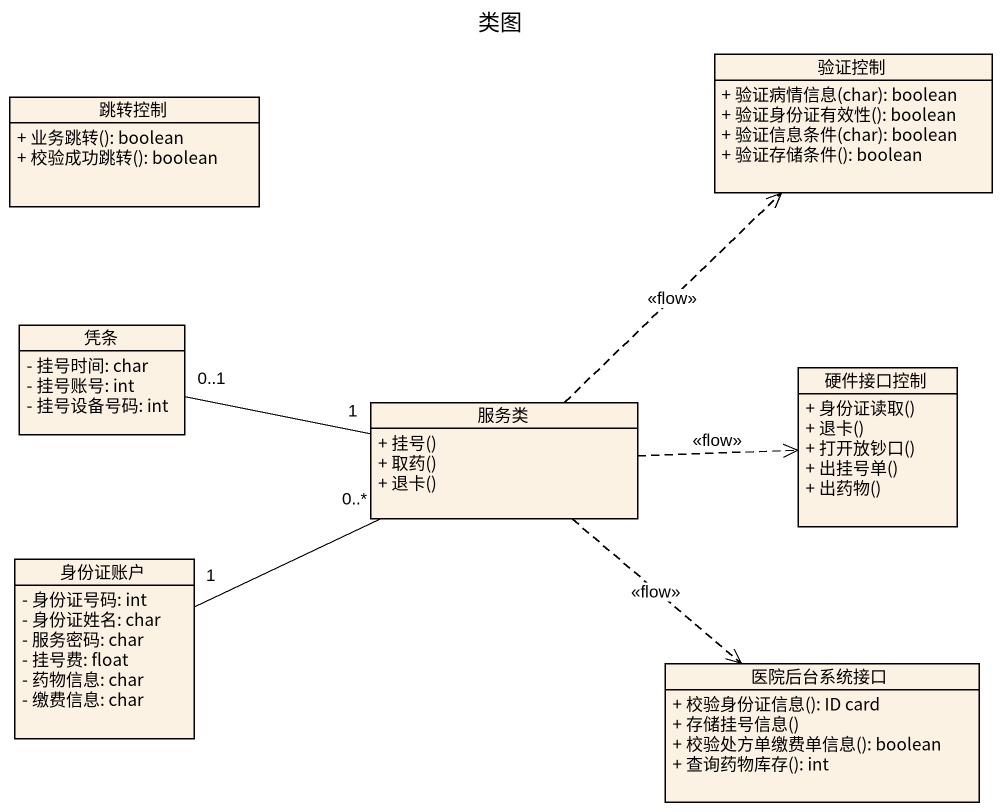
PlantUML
@startuml
title 类图
hide circle
hide empty members
skinparam classAttributeIconSize 0
class 验证控制 {
  + 验证病情信息(char): boolean
  + 验证身份证有效性(): boolean
  + 验证信息条件(char): boolean
  + 验证存储条件(): boolean
}
class 跳转控制 {
  + 业务跳转(): boolean
  + 校验成功跳转(): boolean
}
class 凭条 {
  - 挂号时间: char
  - 挂号账号: int
  - 挂号设备号码: int
}
class 服务类 {
  + 挂号()
  + 取药()
  + 退卡()
}
class 硬件接口控制 {
  + 身份证读取()
  + 退卡()
  + 打开放钞口()
  + 出挂号单()
  + 出药物()
}
class 身份证账户 {
  - 身份证号码: int
  - 身份证姓名: char
  - 服务密码: char
  - 挂号费: float
  - 药物信息: char
  - 缴费信息: char
}
class 医院后台系统接口 {
  + 校验身份证信息(): ID card
  + 存储挂号信息()
  + 校验处方单缴费单信息(): boolean
  + 查询药物库存(): int
}
服务类 .up.> 验证控制 : <<flow>>
服务类 "1" -left- "0..1" 凭条
服务类 .right.> 硬件接口控制 : <<flow>>
服务类 ..> 医院后台系统接口 : <<flow>>
身份证账户 "1" -right- "0..*" 服务类
@enduml
